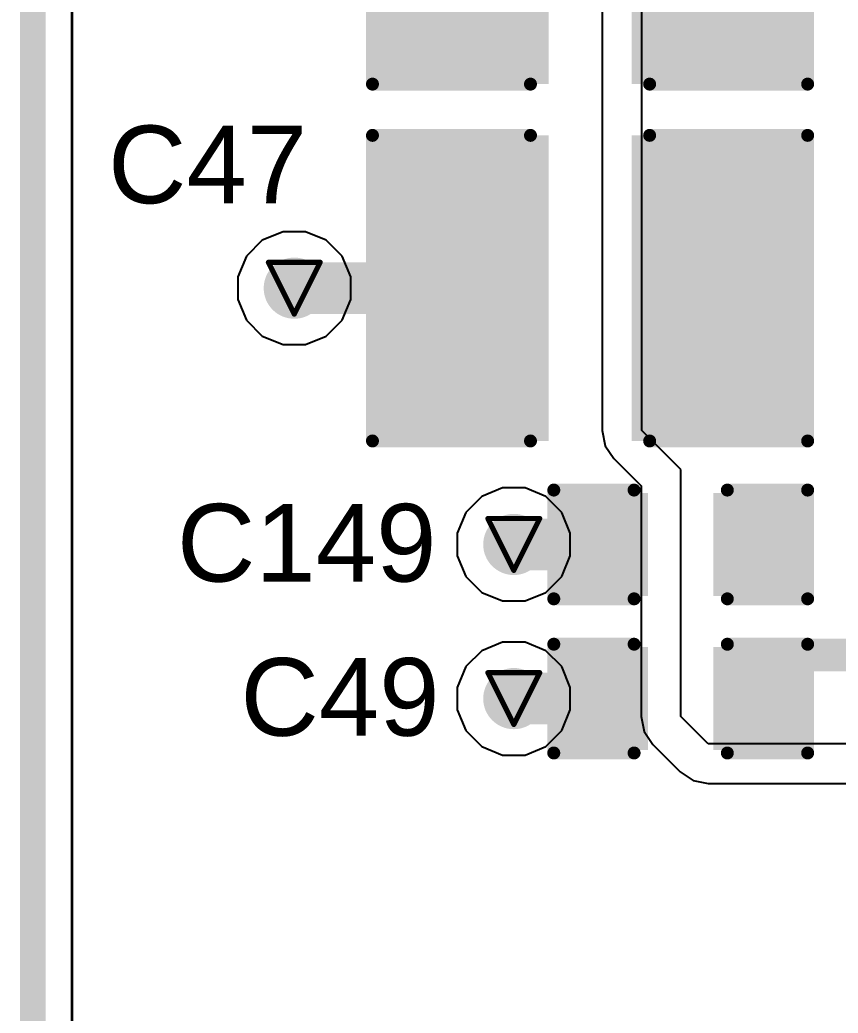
# Model space of a CAD drawing. Header units: inches. Extents: x 0 to 5359, y 0 to 5098.
# Drawn here: x -0.13 to 7.9, y 98.87 to 108.61 of the extents above; entities that cross this region are included whole.
import ezdxf

# ---------------------------------------------------------------- set-up
doc = ezdxf.new("R2010")
doc.units = ezdxf.units.IN
for name, color, linetype in [('Board Outline', 216, 'Continuous'), ('Bottom Layer', 5, 'Continuous'), ('Drill Drawing', 1, 'Continuous'), ('Layer 1', 16, 'Continuous'), ('Layer 2', 76, 'Continuous'), ('Top Layer', 1, 'Continuous'), ('Top Overlay', 2, 'Continuous'), ('Top Paste', 8, 'Continuous'), ('Top Solder', 216, 'Continuous'), ('Via Holes', 16, 'Continuous')]:
    doc.layers.add(name, color=color, linetype=linetype)
doc.styles.add('Arial', font='', dxfattribs={"height": 0.2})
doc.styles.get('Arial').set_extended_font_data('Arial')

# ---------------------------------------------------------------- blocks, each defined once
blk = doc.blocks.new('C___0603_219')
at = {"layer": 'Top Layer'}
for points in [[(-0.381, 0.4445), (-0.381, -0.4445), (-1.143, -0.4445), (-1.143, 0.4445)], [(1.143, 0.4445), (1.143, -0.4445), (0.381, -0.4445), (0.381, 0.4445)]]:
    blk.add_hatch(color=1, dxfattribs=at).paths.add_polyline_path(points)
at = {"layer": 'Top Paste'}
for points in [[(-0.381, 0.4445), (-0.381, -0.4445), (-1.143, -0.4445), (-1.143, 0.4445)], [(1.143, 0.4445), (1.143, -0.4445), (0.381, -0.4445), (0.381, 0.4445)]]:
    blk.add_hatch(color=8, dxfattribs=at).paths.add_polyline_path(points)
at = {"layer": 'Top Solder'}
for points in [[(-0.321, 0.5045), (-0.321, -0.5045), (-1.203, -0.5045), (-1.203, 0.5045)], [(1.203, 0.5045), (1.203, -0.5045), (0.321, -0.5045), (0.321, 0.5045)]]:
    blk.add_hatch(color=216, dxfattribs=at).paths.add_polyline_path(points)
at = {"layer": 'Top Overlay'}
for points in [[(-1.2446, 0.5334, 0.127, 0.127, 0), (-0.4572, 0.5334, 0.127, 0.127, 0)], [(-1.2446, -0.5334, 0.127, 0.127, 0), (-1.2446, 0.5334, 0.127, 0.127, 0)], [(0.4572, 0.5334, 0.127, 0.127, 0), (1.2446, 0.5334, 0.127, 0.127, 0)], [(1.2446, -0.5334, 0.127, 0.127, 0), (1.2446, 0.5334, 0.127, 0.127, 0)], [(-1.2446, -0.5334, 0.127, 0.127, 0), (-0.4572, -0.5334, 0.127, 0.127, 0)], [(0.4572, -0.5334, 0.127, 0.127, 0), (1.2446, -0.5334, 0.127, 0.127, 0)]]:
    blk.add_lwpolyline(points, format="xyseb", dxfattribs=at)
for points in [[(-1.2764, 0.5334, 0.0635, 0.0635, 1), (-1.2128, 0.5334, 0.0635, 0.0635, 1)], [(-1.2764, 0.5334, 0.0635, 0.0635, 1), (-1.2128, 0.5334, 0.0635, 0.0635, 1)], [(-0.4889, 0.5334, 0.0635, 0.0635, 1), (-0.4254, 0.5334, 0.0635, 0.0635, 1)], [(0.4254, 0.5334, 0.0635, 0.0635, 1), (0.4889, 0.5334, 0.0635, 0.0635, 1)], [(1.2128, 0.5334, 0.0635, 0.0635, 1), (1.2764, 0.5334, 0.0635, 0.0635, 1)], [(1.2128, 0.5334, 0.0635, 0.0635, 1), (1.2764, 0.5334, 0.0635, 0.0635, 1)], [(-1.2764, -0.5334, 0.0635, 0.0635, 1), (-1.2128, -0.5334, 0.0635, 0.0635, 1)], [(-1.2764, -0.5334, 0.0635, 0.0635, 1), (-1.2128, -0.5334, 0.0635, 0.0635, 1)], [(-0.4889, -0.5334, 0.0635, 0.0635, 1), (-0.4254, -0.5334, 0.0635, 0.0635, 1)], [(0.4254, -0.5334, 0.0635, 0.0635, 1), (0.4889, -0.5334, 0.0635, 0.0635, 1)], [(1.2128, -0.5334, 0.0635, 0.0635, 1), (1.2764, -0.5334, 0.0635, 0.0635, 1)], [(1.2128, -0.5334, 0.0635, 0.0635, 1), (1.2764, -0.5334, 0.0635, 0.0635, 1)]]:
    blk.add_lwpolyline(points, format="xyseb", close=True, dxfattribs=at)
blk = doc.blocks.new('C___0603_316')
at = {"layer": 'Top Layer'}
for points in [[(-0.381, 0.4445), (-0.381, -0.4445), (-1.143, -0.4445), (-1.143, 0.4445)], [(1.143, 0.4445), (1.143, -0.4445), (0.381, -0.4445), (0.381, 0.4445)]]:
    blk.add_hatch(color=1, dxfattribs=at).paths.add_polyline_path(points)
at = {"layer": 'Top Paste'}
for points in [[(-0.381, 0.4445), (-0.381, -0.4445), (-1.143, -0.4445), (-1.143, 0.4445)], [(1.143, 0.4445), (1.143, -0.4445), (0.381, -0.4445), (0.381, 0.4445)]]:
    blk.add_hatch(color=8, dxfattribs=at).paths.add_polyline_path(points)
at = {"layer": 'Top Solder'}
for points in [[(-0.321, 0.5045), (-0.321, -0.5045), (-1.203, -0.5045), (-1.203, 0.5045)], [(1.203, 0.5045), (1.203, -0.5045), (0.321, -0.5045), (0.321, 0.5045)]]:
    blk.add_hatch(color=216, dxfattribs=at).paths.add_polyline_path(points)
at = {"layer": 'Top Overlay'}
for points in [[(-1.2446, 0.5334, 0.127, 0.127, 0), (-0.4572, 0.5334, 0.127, 0.127, 0)], [(-1.2446, -0.5334, 0.127, 0.127, 0), (-1.2446, 0.5334, 0.127, 0.127, 0)], [(0.4572, 0.5334, 0.127, 0.127, 0), (1.2446, 0.5334, 0.127, 0.127, 0)], [(1.2446, -0.5334, 0.127, 0.127, 0), (1.2446, 0.5334, 0.127, 0.127, 0)], [(-1.2446, -0.5334, 0.127, 0.127, 0), (-0.4572, -0.5334, 0.127, 0.127, 0)], [(0.4572, -0.5334, 0.127, 0.127, 0), (1.2446, -0.5334, 0.127, 0.127, 0)]]:
    blk.add_lwpolyline(points, format="xyseb", dxfattribs=at)
for points in [[(-1.2764, 0.5334, 0.0635, 0.0635, 1), (-1.2128, 0.5334, 0.0635, 0.0635, 1)], [(-1.2764, 0.5334, 0.0635, 0.0635, 1), (-1.2128, 0.5334, 0.0635, 0.0635, 1)], [(-0.4889, 0.5334, 0.0635, 0.0635, 1), (-0.4254, 0.5334, 0.0635, 0.0635, 1)], [(0.4254, 0.5334, 0.0635, 0.0635, 1), (0.4889, 0.5334, 0.0635, 0.0635, 1)], [(1.2128, 0.5334, 0.0635, 0.0635, 1), (1.2764, 0.5334, 0.0635, 0.0635, 1)], [(1.2128, 0.5334, 0.0635, 0.0635, 1), (1.2764, 0.5334, 0.0635, 0.0635, 1)], [(-1.2764, -0.5334, 0.0635, 0.0635, 1), (-1.2128, -0.5334, 0.0635, 0.0635, 1)], [(-1.2764, -0.5334, 0.0635, 0.0635, 1), (-1.2128, -0.5334, 0.0635, 0.0635, 1)], [(-0.4889, -0.5334, 0.0635, 0.0635, 1), (-0.4254, -0.5334, 0.0635, 0.0635, 1)], [(0.4254, -0.5334, 0.0635, 0.0635, 1), (0.4889, -0.5334, 0.0635, 0.0635, 1)], [(1.2128, -0.5334, 0.0635, 0.0635, 1), (1.2764, -0.5334, 0.0635, 0.0635, 1)], [(1.2128, -0.5334, 0.0635, 0.0635, 1), (1.2764, -0.5334, 0.0635, 0.0635, 1)]]:
    blk.add_lwpolyline(points, format="xyseb", close=True, dxfattribs=at)
blk = doc.blocks.new('C___1210_317')
at = {"layer": 'Top Layer'}
for points in [[(-2.032, 1.397), (-0.508, 1.397), (-0.508, -1.397), (-2.032, -1.397)], [(0.508, 1.397), (2.032, 1.397), (2.032, -1.397), (0.508, -1.397)]]:
    blk.add_hatch(color=1, dxfattribs=at).paths.add_polyline_path(points)
at = {"layer": 'Top Paste'}
for points in [[(-2.032, 1.397), (-0.508, 1.397), (-0.508, -1.397), (-2.032, -1.397)], [(0.508, 1.397), (2.032, 1.397), (2.032, -1.397), (0.508, -1.397)]]:
    blk.add_hatch(color=8, dxfattribs=at).paths.add_polyline_path(points)
at = {"layer": 'Top Solder'}
for points in [[(-2.1336, 1.4986), (-0.4064, 1.4986), (-0.4064, -1.4986), (-2.1336, -1.4986)], [(0.4064, 1.4986), (2.1336, 1.4986), (2.1336, -1.4986), (0.4064, -1.4986)]]:
    blk.add_hatch(color=216, dxfattribs=at).paths.add_polyline_path(points)
at = {"layer": 'Top Overlay'}
for points in [[(-2.1336, 1.4986, 0.127, 0.127, 0), (-0.5842, 1.4986, 0.127, 0.127, 0)], [(-2.1336, -1.4986, 0.127, 0.127, 0), (-2.1336, 1.4986, 0.127, 0.127, 0)], [(0.5842, 1.4986, 0.127, 0.127, 0), (2.1336, 1.4986, 0.127, 0.127, 0)], [(2.1336, -1.4986, 0.127, 0.127, 0), (2.1336, 1.4986, 0.127, 0.127, 0)], [(-2.1336, -1.4986, 0.127, 0.127, 0), (-0.5842, -1.4986, 0.127, 0.127, 0)], [(0.5842, -1.4986, 0.127, 0.127, 0), (2.1336, -1.4986, 0.127, 0.127, 0)]]:
    blk.add_lwpolyline(points, format="xyseb", dxfattribs=at)
for points in [[(-2.16535, 1.4986, 0.0635, 0.0635, 1), (-2.10185, 1.4986, 0.0635, 0.0635, 1)], [(-2.16535, 1.4986, 0.0635, 0.0635, 1), (-2.10185, 1.4986, 0.0635, 0.0635, 1)], [(-0.61595, 1.4986, 0.0635, 0.0635, 1), (-0.55245, 1.4986, 0.0635, 0.0635, 1)], [(0.55245, 1.4986, 0.0635, 0.0635, 1), (0.61595, 1.4986, 0.0635, 0.0635, 1)], [(2.10185, 1.4986, 0.0635, 0.0635, 1), (2.16535, 1.4986, 0.0635, 0.0635, 1)], [(2.10185, 1.4986, 0.0635, 0.0635, 1), (2.16535, 1.4986, 0.0635, 0.0635, 1)], [(-2.16535, -1.4986, 0.0635, 0.0635, 1), (-2.10185, -1.4986, 0.0635, 0.0635, 1)], [(-2.16535, -1.4986, 0.0635, 0.0635, 1), (-2.10185, -1.4986, 0.0635, 0.0635, 1)], [(-0.61595, -1.4986, 0.0635, 0.0635, 1), (-0.55245, -1.4986, 0.0635, 0.0635, 1)], [(0.55245, -1.4986, 0.0635, 0.0635, 1), (0.61595, -1.4986, 0.0635, 0.0635, 1)], [(2.10185, -1.4986, 0.0635, 0.0635, 1), (2.16535, -1.4986, 0.0635, 0.0635, 1)], [(2.10185, -1.4986, 0.0635, 0.0635, 1), (2.16535, -1.4986, 0.0635, 0.0635, 1)]]:
    blk.add_lwpolyline(points, format="xyseb", close=True, dxfattribs=at)
blk = doc.blocks.new('C___1210_318')
at = {"layer": 'Top Layer'}
for points in [[(-2.032, 1.397), (-0.508, 1.397), (-0.508, -1.397), (-2.032, -1.397)], [(0.508, 1.397), (2.032, 1.397), (2.032, -1.397), (0.508, -1.397)]]:
    blk.add_hatch(color=1, dxfattribs=at).paths.add_polyline_path(points)
at = {"layer": 'Top Paste'}
for points in [[(-2.032, 1.397), (-0.508, 1.397), (-0.508, -1.397), (-2.032, -1.397)], [(0.508, 1.397), (2.032, 1.397), (2.032, -1.397), (0.508, -1.397)]]:
    blk.add_hatch(color=8, dxfattribs=at).paths.add_polyline_path(points)
at = {"layer": 'Top Solder'}
for points in [[(-2.1336, 1.4986), (-0.4064, 1.4986), (-0.4064, -1.4986), (-2.1336, -1.4986)], [(0.4064, 1.4986), (2.1336, 1.4986), (2.1336, -1.4986), (0.4064, -1.4986)]]:
    blk.add_hatch(color=216, dxfattribs=at).paths.add_polyline_path(points)
at = {"layer": 'Top Overlay'}
for points in [[(-2.1336, 1.4986, 0.127, 0.127, 0), (-0.5842, 1.4986, 0.127, 0.127, 0)], [(-2.1336, -1.4986, 0.127, 0.127, 0), (-2.1336, 1.4986, 0.127, 0.127, 0)], [(0.5842, 1.4986, 0.127, 0.127, 0), (2.1336, 1.4986, 0.127, 0.127, 0)], [(2.1336, -1.4986, 0.127, 0.127, 0), (2.1336, 1.4986, 0.127, 0.127, 0)], [(-2.1336, -1.4986, 0.127, 0.127, 0), (-0.5842, -1.4986, 0.127, 0.127, 0)], [(0.5842, -1.4986, 0.127, 0.127, 0), (2.1336, -1.4986, 0.127, 0.127, 0)]]:
    blk.add_lwpolyline(points, format="xyseb", dxfattribs=at)
for points in [[(-2.16535, 1.4986, 0.0635, 0.0635, 1), (-2.10185, 1.4986, 0.0635, 0.0635, 1)], [(-2.16535, 1.4986, 0.0635, 0.0635, 1), (-2.10185, 1.4986, 0.0635, 0.0635, 1)], [(-0.61595, 1.4986, 0.0635, 0.0635, 1), (-0.55245, 1.4986, 0.0635, 0.0635, 1)], [(0.55245, 1.4986, 0.0635, 0.0635, 1), (0.61595, 1.4986, 0.0635, 0.0635, 1)], [(2.10185, 1.4986, 0.0635, 0.0635, 1), (2.16535, 1.4986, 0.0635, 0.0635, 1)], [(2.10185, 1.4986, 0.0635, 0.0635, 1), (2.16535, 1.4986, 0.0635, 0.0635, 1)], [(-2.16535, -1.4986, 0.0635, 0.0635, 1), (-2.10185, -1.4986, 0.0635, 0.0635, 1)], [(-2.16535, -1.4986, 0.0635, 0.0635, 1), (-2.10185, -1.4986, 0.0635, 0.0635, 1)], [(-0.61595, -1.4986, 0.0635, 0.0635, 1), (-0.55245, -1.4986, 0.0635, 0.0635, 1)], [(0.55245, -1.4986, 0.0635, 0.0635, 1), (0.61595, -1.4986, 0.0635, 0.0635, 1)], [(2.10185, -1.4986, 0.0635, 0.0635, 1), (2.16535, -1.4986, 0.0635, 0.0635, 1)], [(2.10185, -1.4986, 0.0635, 0.0635, 1), (2.16535, -1.4986, 0.0635, 0.0635, 1)]]:
    blk.add_lwpolyline(points, format="xyseb", close=True, dxfattribs=at)

msp = doc.modelspace()

# ---------------------------------------------------------------- hatches: boundary and pattern name
at = {"layer": 'Bottom Layer'}
h = msp.add_hatch(color=5, dxfattribs=at)
edge = h.paths.add_edge_path()
edge.add_arc((2.564, 105.9779), 0.3, 0, 360)
h = msp.add_hatch(color=5, dxfattribs=at)
edge = h.paths.add_edge_path()
edge.add_arc((4.7164, 103.4643), 0.3, 0, 360)
h = msp.add_hatch(color=5, dxfattribs=at)
edge = h.paths.add_edge_path()
edge.add_arc((4.7164, 101.9524), 0.3, 0, 360)
at = {"layer": 'Layer 1'}
h = msp.add_hatch(color=16, dxfattribs=at)
edge = h.paths.add_edge_path()
edge.add_arc((2.564, 105.9779), 0.3, 0, 360)
h = msp.add_hatch(color=16, dxfattribs=at)
edge = h.paths.add_edge_path()
edge.add_arc((4.7164, 103.4643), 0.3, 0, 360)
h = msp.add_hatch(color=16, dxfattribs=at)
edge = h.paths.add_edge_path()
edge.add_arc((4.7164, 101.9524), 0.3, 0, 360)
at = {"layer": 'Layer 2'}
h = msp.add_hatch(color=76, dxfattribs=at)
edge = h.paths.add_edge_path()
edge.add_arc((2.564, 105.9779), 0.3, 0, 360)
h = msp.add_hatch(color=76, dxfattribs=at)
edge = h.paths.add_edge_path()
edge.add_arc((4.7164, 103.4643), 0.3, 0, 360)
h = msp.add_hatch(color=76, dxfattribs=at)
edge = h.paths.add_edge_path()
edge.add_arc((4.7164, 101.9524), 0.3, 0, 360)
at = {"layer": 'Top Layer'}
h = msp.add_hatch(color=1, dxfattribs=at)
edge = h.paths.add_edge_path()
edge.add_arc((2.564, 105.9779), 0.3, 0, 360)
h = msp.add_hatch(color=1, dxfattribs=at)
edge = h.paths.add_edge_path()
edge.add_arc((4.7164, 103.4643), 0.3, 0, 360)
msp.add_hatch(color=1, dxfattribs=at).paths.add_polyline_path([(7.496, 102.2205), (10.2334, 102.2205), (10.2334, 102.5405), (7.496, 102.5405)])
h = msp.add_hatch(color=1, dxfattribs=at)
edge = h.paths.add_edge_path()
edge.add_arc((4.7164, 101.9524), 0.3, 0, 360)
at = {"layer": 'Via Holes'}
h = msp.add_hatch(color=7, dxfattribs=at)
edge = h.paths.add_edge_path()
edge.add_arc((2.564, 105.9779), 0.15, 0, 360)
h = msp.add_hatch(color=7, dxfattribs=at)
edge = h.paths.add_edge_path()
edge.add_arc((4.7164, 103.4643), 0.15, 0, 360)
h = msp.add_hatch(color=7, dxfattribs=at)
edge = h.paths.add_edge_path()
edge.add_arc((4.7164, 101.9524), 0.15, 0, 360)

# ---------------------------------------------------------------- linework, layer by layer
at = {"layer": 'Board Outline'}
msp.add_lwpolyline([(0, 0, 0.254, 0.254, 0), (0, 120, 0.254, 0.254, 0)], format="xyseb", dxfattribs=at)
at = {"layer": 'Bottom Layer'}
msp.add_line((0.3885, 80.1289), (0.3885, 115.8549), dxfattribs=at)
at = {"layer": 'Drill Drawing'}
for points in [[(2.31, 106.2319, 0.0508, 0.0508, 0), (2.818, 106.2319, 0.0508, 0.0508, 0)], [(2.31, 106.2319, 0.0508, 0.0508, 0), (2.564, 105.7239, 0.0508, 0.0508, 0)], [(2.564, 105.7239, 0.0508, 0.0508, 0), (2.818, 106.2319, 0.0508, 0.0508, 0)], [(4.4624, 103.7183, 0.0508, 0.0508, 0), (4.9704, 103.7183, 0.0508, 0.0508, 0)], [(4.4624, 103.7183, 0.0508, 0.0508, 0), (4.7164, 103.2103, 0.0508, 0.0508, 0)], [(4.7164, 103.2103, 0.0508, 0.0508, 0), (4.9704, 103.7183, 0.0508, 0.0508, 0)], [(4.4624, 102.2064, 0.0508, 0.0508, 0), (4.9704, 102.2064, 0.0508, 0.0508, 0)], [(4.4624, 102.2064, 0.0508, 0.0508, 0), (4.7164, 101.6984, 0.0508, 0.0508, 0)], [(4.7164, 101.6984, 0.0508, 0.0508, 0), (4.9704, 102.2064, 0.0508, 0.0508, 0)]]:
    msp.add_lwpolyline(points, format="xyseb", dxfattribs=at)
for points in [[(2.2973, 106.2319, 0.0254, 0.0254, 1), (2.3227, 106.2319, 0.0254, 0.0254, 1)], [(2.2973, 106.2319, 0.0254, 0.0254, 1), (2.3227, 106.2319, 0.0254, 0.0254, 1)], [(2.8053, 106.2319, 0.0254, 0.0254, 1), (2.8307, 106.2319, 0.0254, 0.0254, 1)], [(2.8053, 106.2319, 0.0254, 0.0254, 1), (2.8307, 106.2319, 0.0254, 0.0254, 1)], [(2.5513, 105.7239, 0.0254, 0.0254, 1), (2.5767, 105.7239, 0.0254, 0.0254, 1)], [(2.5513, 105.7239, 0.0254, 0.0254, 1), (2.5767, 105.7239, 0.0254, 0.0254, 1)], [(4.4497, 103.7183, 0.0254, 0.0254, 1), (4.4751, 103.7183, 0.0254, 0.0254, 1)], [(4.4497, 103.7183, 0.0254, 0.0254, 1), (4.4751, 103.7183, 0.0254, 0.0254, 1)], [(4.9577, 103.7183, 0.0254, 0.0254, 1), (4.9831, 103.7183, 0.0254, 0.0254, 1)], [(4.9577, 103.7183, 0.0254, 0.0254, 1), (4.9831, 103.7183, 0.0254, 0.0254, 1)], [(4.7037, 103.2103, 0.0254, 0.0254, 1), (4.7291, 103.2103, 0.0254, 0.0254, 1)], [(4.7037, 103.2103, 0.0254, 0.0254, 1), (4.7291, 103.2103, 0.0254, 0.0254, 1)], [(4.4497, 102.2064, 0.0254, 0.0254, 1), (4.4751, 102.2064, 0.0254, 0.0254, 1)], [(4.4497, 102.2064, 0.0254, 0.0254, 1), (4.4751, 102.2064, 0.0254, 0.0254, 1)], [(4.9577, 102.2064, 0.0254, 0.0254, 1), (4.9831, 102.2064, 0.0254, 0.0254, 1)], [(4.9577, 102.2064, 0.0254, 0.0254, 1), (4.9831, 102.2064, 0.0254, 0.0254, 1)], [(4.7037, 101.6984, 0.0254, 0.0254, 1), (4.7291, 101.6984, 0.0254, 0.0254, 1)], [(4.7037, 101.6984, 0.0254, 0.0254, 1), (4.7291, 101.6984, 0.0254, 0.0254, 1)]]:
    msp.add_lwpolyline(points, format="xyseb", close=True, dxfattribs=at)
at = {"layer": 'Layer 1'}
msp.add_line((0.3885, 4.1451), (0.3885, 115.8549), dxfattribs=at)
at = {"layer": 'Layer 2'}
for p, q in [((0.381, 92.7841), (0.381, 115.8652)), ((2.4538, 106.5319), (2.2502, 106.4475)), ((2.6742, 106.5319), (2.4538, 106.5319)), ((2.8778, 106.4475), (2.6742, 106.5319)), ((2.2502, 106.4475), (2.0943, 106.2917)), ((3.0337, 106.2917), (2.8778, 106.4475)), ((2.0943, 106.2917), (2.01, 106.0881)), ((3.118, 106.0881), (3.0337, 106.2917)), ((2.01, 106.0881), (2.01, 105.8677)), ((3.118, 105.8677), (3.118, 106.0881)), ((2.01, 105.8677), (2.0943, 105.664)), ((3.0337, 105.664), (3.118, 105.8677)), ((2.0943, 105.664), (2.2502, 105.5082)), ((2.8778, 105.5082), (3.0337, 105.664)), ((2.2502, 105.5082), (2.4538, 105.4239)), ((2.6742, 105.4239), (2.8778, 105.5082)), ((2.4538, 105.4239), (2.6742, 105.4239)), ((4.6062, 104.0183), (4.4026, 103.934)), ((4.8266, 104.0183), (4.6062, 104.0183)), ((5.0302, 103.934), (4.8266, 104.0183)), ((4.4026, 103.934), (4.2468, 103.7781)), ((5.1861, 103.7781), (5.0302, 103.934)), ((4.2468, 103.7781), (4.1624, 103.5745)), ((5.2704, 103.5745), (5.1861, 103.7781)), ((4.1624, 103.5745), (4.1624, 103.3541)), ((5.2704, 103.3541), (5.2704, 103.5745)), ((4.1624, 103.3541), (4.2468, 103.1505)), ((5.1861, 103.1505), (5.2704, 103.3541)), ((4.2468, 103.1505), (4.4026, 102.9946)), ((5.0302, 102.9946), (5.1861, 103.1505)), ((4.4026, 102.9946), (4.6062, 102.9103)), ((4.8266, 102.9103), (5.0302, 102.9946)), ((4.6062, 102.9103), (4.8266, 102.9103)), ((4.6062, 102.5064), (4.4026, 102.4221)), ((4.8266, 102.5064), (4.6062, 102.5064)), ((5.0302, 102.4221), (4.8266, 102.5064)), ((4.4026, 102.4221), (4.2468, 102.2663)), ((5.1861, 102.2663), (5.0302, 102.4221)), ((4.2468, 102.2663), (4.1624, 102.0626)), ((5.2704, 102.0626), (5.1861, 102.2663)), ((4.1624, 102.0626), (4.1624, 101.8422)), ((5.2704, 101.8422), (5.2704, 102.0626)), ((4.1624, 101.8422), (4.2468, 101.6386)), ((5.1861, 101.6386), (5.2704, 101.8422)), ((4.2468, 101.6386), (4.4026, 101.4828)), ((5.0302, 101.4828), (5.1861, 101.6386)), ((4.4026, 101.4828), (4.6062, 101.3984)), ((4.8266, 101.3984), (5.0302, 101.4828)), ((4.6062, 101.3984), (4.8266, 101.3984))]:
    msp.add_line(p, q, dxfattribs=at)
at = {"layer": 'Top Layer'}
for p, q in [((0.3885, 4.1451), (0.3885, 115.8549)), ((5.5835, 112.8298), (5.5835, 104.5809)), ((5.972, 104.5809), (5.972, 112.8298)), ((5.5835, 104.5809), (5.6131, 104.4322)), ((6.353, 104.1999), (5.972, 104.5809)), ((5.6131, 104.4322), (5.6973, 104.3062)), ((5.6973, 104.3062), (5.9645, 104.039)), ((6.353, 101.7772), (6.353, 104.1999)), ((5.9645, 104.039), (5.9645, 101.7772)), ((5.9645, 101.7772), (5.9941, 101.6286)), ((6.6223, 101.5079), (6.353, 101.7772)), ((5.9941, 101.6286), (6.0783, 101.5026)), ((6.0783, 101.5026), (6.3476, 101.2333)), ((9.3044, 101.5079), (6.6223, 101.5079)), ((6.3476, 101.2333), (6.4736, 101.1491)), ((6.4736, 101.1491), (6.6223, 101.1195)), ((6.6223, 101.1195), (9.3044, 101.1195))]:
    msp.add_line(p, q, dxfattribs=at)
for points in [[(2.564, 105.9779, 0.508, 0.508, 0), (4.194, 105.9779, 0.508, 0.508, 0)], [(4.7164, 103.4643, 0.508, 0.508, 0), (5.591, 103.4643, 0.508, 0.508, 0)], [(4.7164, 101.9524, 0.508, 0.508, 0), (5.591, 101.9524, 0.508, 0.508, 0)]]:
    msp.add_lwpolyline(points, format="xyseb", dxfattribs=at)
for points in [[(2.437, 105.9779, 0.254, 0.254, 1), (2.691, 105.9779, 0.254, 0.254, 1)], [(4.067, 105.9779, 0.254, 0.254, 1), (4.321, 105.9779, 0.254, 0.254, 1)], [(4.5894, 103.4643, 0.254, 0.254, 1), (4.8434, 103.4643, 0.254, 0.254, 1)], [(5.464, 103.4643, 0.254, 0.254, 1), (5.718, 103.4643, 0.254, 0.254, 1)], [(4.5894, 101.9524, 0.254, 0.254, 1), (4.8434, 101.9524, 0.254, 0.254, 1)], [(5.464, 101.9524, 0.254, 0.254, 1), (5.718, 101.9524, 0.254, 0.254, 1)]]:
    msp.add_lwpolyline(points, format="xyseb", close=True, dxfattribs=at)

# ---------------------------------------------------------------- block references
for name, p in [('C___1210_317', (5.464, 109.4779)), ('C___1210_318', (5.464, 105.9779)), ('C___0603_219', (6.353, 103.4643)), ('C___0603_316', (6.353, 101.9524))]:
    msp.add_blockref(name, p)

# ---------------------------------------------------------------- texts
at = {"layer": 'Top Overlay', "style": 'Arial'}
for s, p in [('C47', (0.7374, 106.8107)), ('C149', (1.4131, 103.1)), ('C49', (2.0358, 101.5881))]:
    msp.add_text(s, height=0.762, dxfattribs=at).set_placement(p)

doc.saveas('drawing.dxf')
